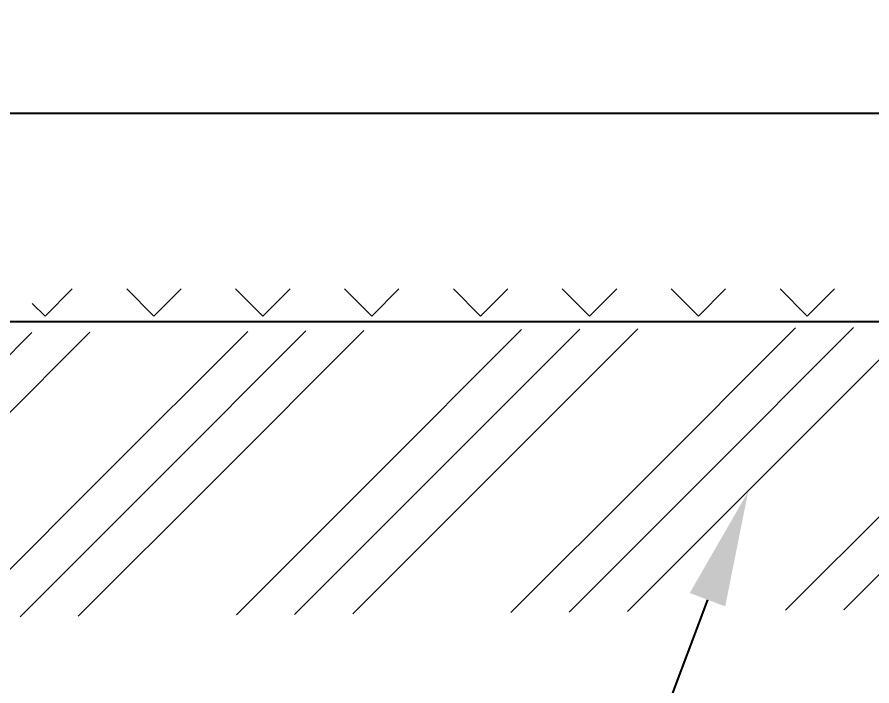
# Model space of a CAD drawing. Header units: millimetres. Extents: x 11004 to 31904, y 3085 to 7285.
# Drawn here: x 13592.6 to 14036.6, y 5421.2 to 5768.6 of the extents above; entities that cross this region are included whole.
import ezdxf
from ezdxf import colors
from ezdxf.entities.mleader import LeaderData, LeaderLine
from ezdxf.math import Vec2, Vec3

# ---------------------------------------------------------------- set-up
doc = ezdxf.new("R2010")
doc.units = ezdxf.units.MM
doc.header["$LTSCALE"] = 0.3
doc.layers.add('SRAFY', color=251, linetype='Continuous', lineweight=13)
doc.styles.add('SEACAD_Arial', font='arial.ttf', dxfattribs={"width": 0.8})
doc.dimstyles.new('ISO-25', dxfattribs={"dimtxt": 1.6, "dimasz": 2, "dimexe": 0.5, "dimexo": 1.5, "dimtad": 1, "dimdec": 0, "dimtxsty": 'SEACAD_Arial', "dimcen": 2, "dimadec": 0, "dimazin": 0, "dimtfac": 1, "dimtdec": 0, "dimtmove": 0, "dimatfit": 3, "dimfxl": 1, "dimarcsym": 0})

# ---------------------------------------------------------------- blocks, each defined once
blk = doc.blocks.new('*D136')
at = {"color": 0, "lineweight": -2, "transparency": 16777216}
for p, q in [((12625.95, 5666.47), (12625.95, 5728.79)), ((14382.33, 5666.48), (14382.33, 5728.79)), ((12665.95, 5718.79), (14342.33, 5718.79))]:
    blk.add_line(p, q, dxfattribs=at)
at = {"color": 0, "transparency": 16777216}
for points in [[(12665.95, 5725.46), (12665.95, 5712.13), (12625.95, 5718.79)], [(14342.33, 5725.46), (14342.33, 5712.13), (14382.33, 5718.79)]]:
    blk.add_solid(points, dxfattribs=at)
at = {"layer": 'Defpoints', "color": 0, "transparency": 16777216}
for p in [(14382.33, 5718.79), (12625.95, 5636.47), (14382.33, 5636.48)]:
    blk.add_point(p, dxfattribs=at)
at = {"color": 0, "transparency": 16777216, "insert": (13504.14, 5747.63), "char_height": 32, "attachment_point": 5, "style": 'SEACAD_Arial'}
blk.add_mtext('1756', dxfattribs=at)

msp = doc.modelspace()

# ---------------------------------------------------------------- hatches: boundary and pattern name
at = {"layer": 'SRAFY'}
h = msp.add_hatch(dxfattribs=at)
h.set_pattern_fill('TERACO', color=256, scale=20)
h.set_pattern_definition([(45, (6140, 295.79), (-28.28427, 28.28427), [20, -20]), (135, (6196.57, 295.79), (-28.28427, -28.28427), [20, -20])])
h.paths.add_polyline_path([(13600.45, 5610.45), (13600.45, 5633.48), (14530.45, 5633.48), (14530.45, 5610.46)])
h = msp.add_hatch(dxfattribs=at)
h.set_pattern_fill('GOST_GROUND', color=256, scale=10)
h.set_pattern_definition([(45, (6140, 295.79), (141.4214, -9e-15), [200]), (45, (6170, 295.79), (141.4214, -9e-15), [200]), (45, (6200, 295.79), (141.4214, -9e-15), [200])])
h.paths.add_polyline_path([(14255.95, 5462.78), (13530.44, 5456.61), (13530.45, 5604.28), (14530.45, 5610.44), (14530.45, 5463.03), (14505.99, 5463.03), (14505.99, 5560.01), (14255.95, 5560.01)])

# ---------------------------------------------------------------- linework, layer by layer
msp.add_line((13400.45, 5610.45), (14530.45, 5610.44))

# ---------------------------------------------------------------- dimensions: what is measured, and where the dimension line sits
dim = msp.add_linear_dim(base=(14382.33, 5718.79), p1=(12625.95, 5636.47), p2=(14382.33, 5636.48), dimstyle='ISO-25', override={"dimscale": 0})
dim.commit()
dim.dimension.update_dxf_attribs({"geometry": '*D136', "text_midpoint": (13504.14, 5747.63)})

# ---------------------------------------------------------------- leaders
ml = msp.add_multileader_mtext('Standard')
ml.set_content('5', color=256, style='SEACAD_Arial')
ml.set_leader_properties()
ml.build(insert=Vec2(0, 0))
ml.multileader.update_dxf_attribs({"text_right_attachment_type": 6, "dogleg_length": 2, "arrow_head_size": 60, "scale": 20})
ctx = ml.context
ctx.base_point, ctx.scale, ctx.char_height, ctx.arrow_head_size, ctx.landing_gap_size, ctx.plane_origin = Vec3(13778.24, 5323.99), 20, 50, 60, 20, Vec3(13972.35, 5522.16)
ctx.right_attachment, ctx.text_align_type = 6, 2
notes = []
notes.append((ctx, [(0, (1, 1, 0), (13884.77, 5289.41), (-1, 0), 40, [(0, [(13972.35, 5522.16)], 0, [])])]))
ctx.mtext.insert, ctx.mtext.alignment, ctx.mtext.flow_direction = Vec3(13824.77, 5349.41), 3, 5
for ctx, leaders in notes:
    for number, flags, end, landing, length, lines in leaders:
        leader = LeaderData()
        leader.index, (leader.has_last_leader_line, leader.has_dogleg_vector, leader.attachment_direction) = number, flags
        leader.last_leader_point, leader.dogleg_vector, leader.dogleg_length = Vec3(end), Vec3(landing), length
        for number, points, colour, breaks in lines:
            line = LeaderLine()
            line.index, line.vertices, line.color, line.breaks = number, Vec3.list(points), colors.encode_raw_color(colour), breaks
            leader.lines.append(line)
        ctx.leaders.append(leader)

doc.saveas('drawing.dxf')
